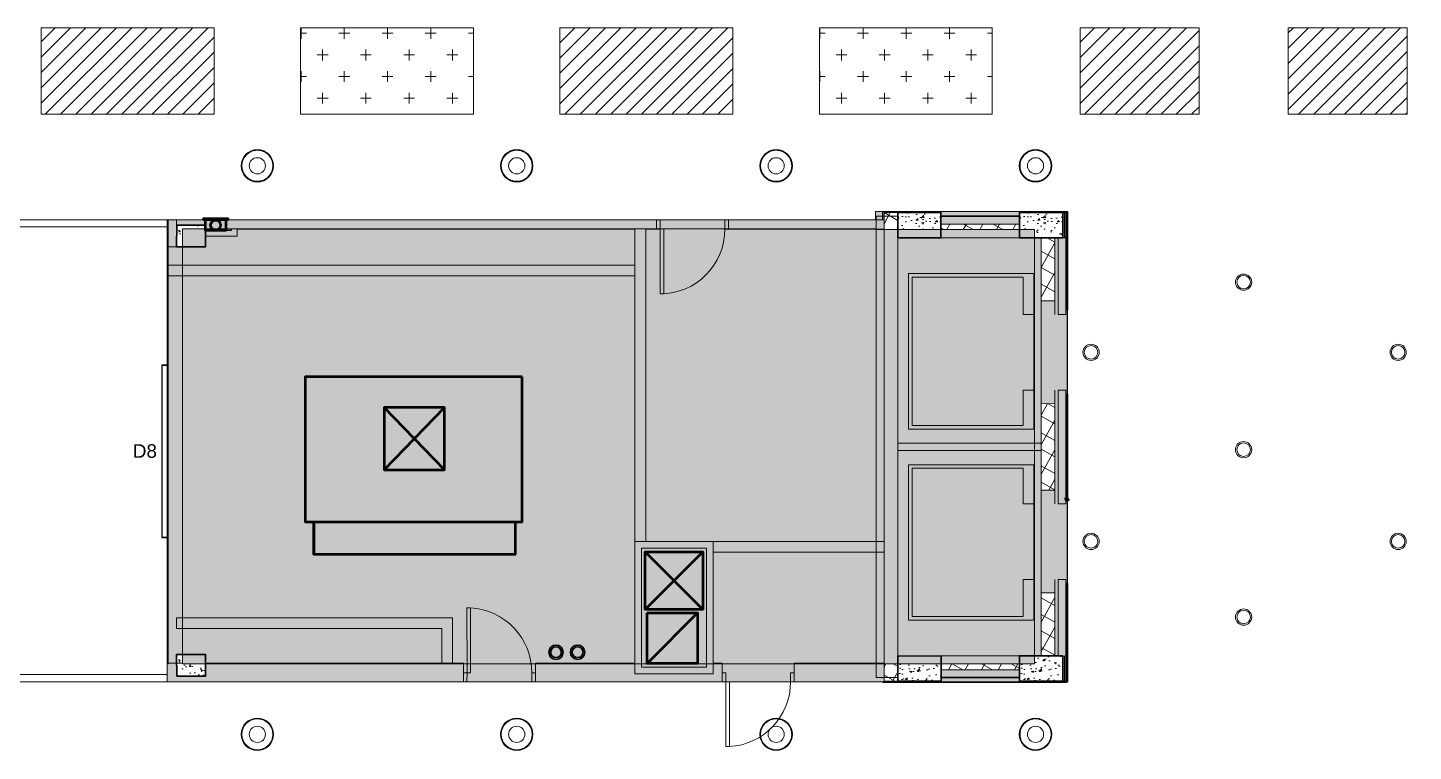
# Model space of a CAD drawing. Header units: inches. Extents: x 1135 to 11974, y 1600 to 2477.
# Drawn here: x 4482 to 5251, y 1870 to 2271 of the extents above; entities that cross this region are included whole.
import ezdxf

# ---------------------------------------------------------------- set-up
doc = ezdxf.new("R2010")
doc.units = ezdxf.units.IN
doc.header["$MEASUREMENT"] = 0
doc.linetypes.add('IMPORT-DASHED2 _3_', pattern=[0])
doc.linetypes.add('IMPORT-HIDDEN2 _3_', pattern=[0])
for name, color, linetype, lineweight in [('4th Floor-no mezz_dwg', 8, 'Continuous', 9), ('A-0005', 8, 'Continuous', 50), ('A-CLNG', 214, 'Continuous', 9), ('A-DETL-GENF', 247, 'Continuous', 9), ('A-DETL-MEDM', 8, 'Continuous', 20), ('A-DOOR', 8, 'Continuous', 9), ('A-Flor-Lvl', 8, 'Continuous', 13), ('A-Pen a-Fine', 8, 'Continuous', 9), ('A-WALL', 47, 'Continuous', 13), ('A-WALL-PATT', 8, 'Continuous', 13), ('E-LITE-EQPM', 4, 'Continuous', 9), ('E-LITE-EQPM-IDEN', 8, 'Continuous', 9), ('M-DUCT-OA', 8, 'Continuous', 50), ('M-DUCT-RLF', 8, 'Continuous', 50), ('M-EQ', 8, 'Continuous', 50), ('M-Piping', 8, 'Continuous', 30), ('S-Beam', 8, 'IMPORT-HIDDEN2 _3_', 30), ('S-Cols', 8, 'Continuous', 30), ('S-Cols-Patt', 8, 'Continuous', 13), ('S-Slab-Opng-Dashed', 8, 'IMPORT-DASHED2 _3_', 20)]:
    doc.layers.add(name, color=color, linetype=linetype, lineweight=lineweight)
doc.styles.add('Arial_2', font='arial.ttf', dxfattribs={"height": 7.5})
pattern_1 = [(45, (0, 0), (-5.656854, 5.656854), []), (135, (0, 0), (-5.656854, -5.656854), [])]
pattern_2 = [(124.208, (4429.472, -1583.652), (3.833666, 10.097051), [1.125, -12.375]), (69.208, (4429.472, -1583.652), (-11.423948, 1.06777), [0.9, -9.9]), (174.66, (4429.792, -1582.81), (-7.58988, 11.164813), [0.956, -10.517]), (120.393, (4426.585, -1582.835), (6.74529, 14.72872), [1.687, -18.562]), (170.844, (4427.147, -1581.608), (-10.245167, 17.46679), [1.434, -15.776]), (65.392, (4426.585, -1582.835), (-10.24487, 17.467474), [1.35, -14.85]), (95.208, (4427.715, -1581.596), (8.248147, 6.972482), [1.125, -12.375]), (40.208, (4427.715, -1581.596), (-9.473945, 6.472333), [0.9, -9.9]), (145.66, (4428.403, -1581.015), (-1.22545, 13.444612), [0.956, -10.517]), (111.708, (4429.472, -1583.652), (-4.7546483, 1.5341692), [0, -9.78, 0, -10.05, -9.937]), (111.708, (4429.472, -1583.652), (-4.7546483, 1.5341692), [-19.83, 0, -9.937]), (81.708, (4429.472, -1583.652), (-4.618409, 5.407589), [0, -5.73, 0, -9.555, -3.788]), (81.708, (4429.472, -1583.652), (-4.618409, 5.407589), [-15.285, 0, -3.788]), (41.708, (4428.562, -1586.871), (2.5046425, 7.612968), [0, -3.75, 0, -11.7, -15.525]), (41.708, (4428.562, -1586.871), (2.5046425, 7.612968), [-15.45, 0, -15.525]), (31.708, (4428.154, -1588.314), (0.935691, 8.826211), [0, -4.875, 0, -7.77, -11.025]), (31.708, (4428.154, -1588.314), (0.935691, 8.826211), [-12.645, 0, -11.025])]
pattern_3 = [(124.208, (4411.07, -1648.718), (3.833666, 10.097051), [1.125, -12.375]), (69.208, (4411.07, -1648.718), (-11.423948, 1.06777), [0.9, -9.9]), (174.66, (4411.39, -1647.877), (-7.58988, 11.164813), [0.956, -10.517]), (120.393, (4408.184, -1647.902), (6.74529, 14.72872), [1.687, -18.562]), (170.844, (4408.746, -1646.674), (-10.245167, 17.46679), [1.434, -15.776]), (65.392, (4408.184, -1647.902), (-10.24487, 17.467474), [1.35, -14.85]), (95.208, (4409.314, -1646.662), (8.248147, 6.972482), [1.125, -12.375]), (40.208, (4409.314, -1646.662), (-9.473945, 6.472333), [0.9, -9.9]), (145.66, (4410.001, -1646.081), (-1.22545, 13.444612), [0.956, -10.517]), (111.708, (4411.07, -1648.718), (-4.7546483, 1.5341692), [0, -9.78, 0, -10.05, -9.937]), (111.708, (4411.07, -1648.718), (-4.7546483, 1.5341692), [-19.83, 0, -9.937]), (81.708, (4411.07, -1648.718), (-4.618409, 5.407589), [0, -5.73, 0, -9.555, -3.788]), (81.708, (4411.07, -1648.718), (-4.618409, 5.407589), [-15.285, 0, -3.788]), (41.708, (4410.16, -1651.937), (2.5046425, 7.612968), [0, -3.75, 0, -11.7, -15.525]), (41.708, (4410.16, -1651.937), (2.5046425, 7.612968), [-15.45, 0, -15.525]), (31.708, (4409.752, -1653.38), (0.935691, 8.826211), [0, -4.875, 0, -7.77, -11.025]), (31.708, (4409.752, -1653.38), (0.935691, 8.826211), [-12.645, 0, -11.025])]
pattern_4 = [(45, (2794.901, 0), (-4.242641, 4.242641), [])]
pattern_5 = [(0, (2794.901, 0), (12, 12), [6, -18]), (90, (2797.901, -3), (-12, 12), [6, -18])]

# ---------------------------------------------------------------- blocks, each defined once
blk = doc.blocks.new('4th Floor-no mezz_dwg-3377830-REFLECTED CEILING PLAN - MEZZANINE')
at = {"layer": 'A-WALL'}
h = blk.add_hatch(dxfattribs=at)
h.set_pattern_fill('FP_1', color=256, style=0, pattern_type=2)
h.set_pattern_definition(pattern_1)
h.paths.add_polyline_path([(2645.78, 3245.44), (2612.11, 3254.96), (2610.04, 3247.62), (2643.7, 3238.1)], flags=0)
h = blk.add_hatch(dxfattribs=at)
h.set_pattern_fill('FP_1', color=256, style=0, pattern_type=2)
h.set_pattern_definition(pattern_1)
h.paths.add_polyline_path([(2602.33, 3237.33), (2599.44, 3238.15), (2587.57, 3196.18), (2590.46, 3195.36), (2594.38, 3209.21)], flags=0)
h = blk.add_hatch(dxfattribs=at)
h.set_pattern_fill('FP_1', color=256, style=0, pattern_type=2)
h.set_pattern_definition(pattern_1)
h.paths.add_polyline_path([(2746.82, 3216.86), (2700.65, 3229.92), (2698.57, 3222.58), (2744.75, 3209.52)], flags=0)
h = blk.add_hatch(dxfattribs=at)
h.set_pattern_fill('FP_1', color=256, style=0, pattern_type=2)
h.set_pattern_definition(pattern_1)
h.paths.add_polyline_path([(2835.36, 3191.82), (2801.7, 3201.34), (2799.62, 3194), (2833.28, 3184.48)], flags=0)
h = blk.add_hatch(dxfattribs=at)
h.set_pattern_fill('FP_1', color=256, style=0, pattern_type=2)
h.set_pattern_definition(pattern_1)
h.paths.add_polyline_path([(2825.09, 3104.06), (2815.74, 3106.7), (2813.67, 3099.36), (2823.01, 3096.72)], flags=0)
h.paths.add_polyline_path([(2583.93, 3172.26), (2574.9, 3174.81), (2572.82, 3167.48), (2581.85, 3164.92)], flags=0)
h = blk.add_hatch(dxfattribs=at)
h.set_pattern_fill('FP_1', color=256, style=0, pattern_type=2)
h.set_pattern_definition(pattern_1)
h.paths.add_polyline_path([(2825.48, 3128.89), (2837.35, 3170.86), (2834.15, 3171.77), (2822.28, 3129.8), (2823.32, 3129.5)], flags=0)
at = {"layer": 'S-Cols-Patt'}
h = blk.add_hatch(dxfattribs=at)
h.set_pattern_fill('FP_2', color=256, style=0, pattern_type=2)
h.set_pattern_definition(pattern_2)
h.paths.add_polyline_path([(2613.31, 3259.17), (2599.83, 3262.98), (2593.3, 3239.88), (2602.33, 3237.33), (2604.61, 3245.39), (2609.05, 3244.13), (2612.11, 3254.96)], flags=0)
h = blk.add_hatch(dxfattribs=at)
h.set_pattern_fill('FP_3', color=256, style=0, pattern_type=2)
h.set_pattern_definition(pattern_3)
h.paths.add_polyline_path([(2590.46, 3195.36), (2581.43, 3197.91), (2574.9, 3174.82), (2583.93, 3172.26)], flags=0)
h = blk.add_hatch(dxfattribs=at)
h.set_pattern_fill('FP_2', color=256, style=0, pattern_type=2)
h.set_pattern_definition(pattern_2)
h.paths.add_polyline_path([(2850.02, 3192.22), (2836.55, 3196.03), (2832.3, 3181), (2836.43, 3179.83), (2834.15, 3171.77), (2843.49, 3169.13), (2846.34, 3179.21)], flags=0)
h = blk.add_hatch(dxfattribs=at)
h.set_pattern_fill('FP_3', color=256, style=0, pattern_type=2)
h.set_pattern_definition(pattern_3)
h.paths.add_polyline_path([(2831.62, 3127.16), (2822.28, 3129.8), (2815.75, 3106.7), (2825.09, 3104.06)], flags=0)
h = blk.add_hatch(dxfattribs=at)
h.set_pattern_fill('FP_7', color=256, style=0, pattern_type=2)
h.set_pattern_definition([(50, (-159.334, 115.366), (10.759264, -0.941097), [1.125, -12.375]), (355, (-159.334, 115.366), (-2.081512, 11.283352), [0.9, -9.9]), (100.451, (-158.437, 115.288), (8.678035, 10.341713), [0.956, -10.517]), (46.184, (-159.334, 118.366), (16.00846, -2.482614), [1.687, -18.562]), (96.636, (-158, 118.16), (14.019345, 14.61199), [1.434, -15.776]), (351.184, (-159.334, 118.366), (14.02008, 14.61189), [1.35, -14.85]), (21, (-157.834, 117.616), (8.954012, -6.039297), [1.125, -12.375]), (326, (-157.834, 117.616), (3.649746, 10.87778), [0.9, -9.9]), (71.451, (-157.088, 117.113), (12.603742, 4.837872), [0.956, -10.517]), (37.5, (-159.334, 115.366), (0.18249, 4.994109), [0, -9.78, 0, -10.05, -9.937]), (37.5, (-159.334, 115.366), (0.18249, 4.994109), [-19.83, 0, -9.937]), (7.5, (-159.334, 115.366), (3.9464735, 5.916737), [0, -5.73, 0, -9.555, -3.787]), (7.5, (-159.334, 115.366), (3.9464735, 5.916737), [-15.285, 0, -3.787]), (327.5, (-162.679, 115.366), (8.007252, -0.3382693), [0, -3.75, 0, -11.7, -15.525]), (327.5, (-162.679, 115.366), (8.007252, -0.3382693), [-15.45, 0, -15.525]), (317.5, (-164.179, 115.366), (8.747719, 1.501642), [0, -4.875, 0, -7.77, -11.025]), (317.5, (-164.179, 115.366), (8.747719, 1.501642), [-12.645, 0, -11.025])])
h.paths.add_polyline_path([(2485.16, 2787.55), (2475.48, 2790.29), (2478.95, 2802.56), (2477.09, 2803.08), (2472.73, 2787.69), (2484.28, 2784.42)], flags=0)
h = blk.add_hatch(dxfattribs=at)
h.set_pattern_fill('FP_6', color=256, style=0, pattern_type=2)
h.set_pattern_definition([(50, (69.802, 50.56), (10.759264, -0.941097), [1.125, -12.375]), (355, (69.802, 50.56), (-2.081512, 11.283352), [0.9, -9.9]), (100.451, (70.698, 50.482), (8.678035, 10.341713), [0.956, -10.517]), (46.184, (69.802, 53.56), (16.00846, -2.482614), [1.687, -18.562]), (96.636, (71.136, 53.353), (14.019345, 14.61199), [1.434, -15.776]), (351.184, (69.802, 53.56), (14.02008, 14.61189), [1.35, -14.85]), (21, (71.302, 52.81), (8.954012, -6.039297), [1.125, -12.375]), (326, (71.302, 52.81), (3.649746, 10.87778), [0.9, -9.9]), (71.451, (72.048, 52.307), (12.603742, 4.837872), [0.956, -10.517]), (37.5, (69.802, 50.56), (0.18249, 4.994109), [0, -9.78, 0, -10.05, -9.937]), (37.5, (69.802, 50.56), (0.18249, 4.994109), [-19.83, 0, -9.937]), (7.5, (69.802, 50.56), (3.9464735, 5.916737), [0, -5.73, 0, -9.555, -3.788]), (7.5, (69.802, 50.56), (3.9464735, 5.916737), [-15.285, 0, -3.788]), (327.5, (66.457, 50.56), (8.007252, -0.3382693), [0, -3.75, 0, -11.7, -15.525]), (327.5, (66.457, 50.56), (8.007252, -0.3382693), [-15.45, 0, -15.525]), (317.5, (64.957, 50.56), (8.747719, 1.501642), [0, -4.875, 0, -7.77, -11.025]), (317.5, (64.957, 50.56), (8.747719, 1.501642), [-12.645, 0, -11.025])])
h.paths.add_polyline_path([(2713.96, 2721.54), (2717.77, 2735.01), (2711.16, 2736.88), (2707.69, 2724.61), (2702.75, 2726.01), (2701.87, 2722.88), (2713.42, 2719.62)], flags=0)
at = {"layer": 'A-0005', "flags": 128}
blk.add_lwpolyline([(2752.64, 3221.45), (2753.61, 3221.18), (2754.05, 3222.74), (2753.93, 3222.77), (2753.52, 3221.33), (2752.68, 3221.57)], close=True, dxfattribs=at)
at = {"layer": 'A-DOOR', "flags": 128}
for points in [[(2552.74, 3081.38), (2553.28, 3083.3), (2558.09, 3081.94), (2557.55, 3080.02)], [(2542.94, 3046.74), (2542.39, 3044.81), (2547.21, 3043.45), (2547.75, 3045.38)], [(2547.75, 3045.38), (2548.29, 3047.3), (2582.94, 3037.5), (2582.39, 3035.58)], [(2804.37, 3048.12), (2809.19, 3046.76), (2809.73, 3048.68), (2804.92, 3050.04)], [(2794.03, 3011.55), (2798.84, 3010.19), (2799.39, 3012.11), (2794.58, 3013.47)], [(2799.39, 3012.11), (2799.93, 3014.04), (2834.57, 3004.24), (2834.03, 3002.32)], [(2765.27, 2909.87), (2770.09, 2908.51), (2770.63, 2910.43), (2765.82, 2911.79)], [(2755.48, 2875.23), (2756.02, 2877.15), (2721.38, 2886.95), (2720.84, 2885.02)], [(2754.93, 2873.3), (2759.74, 2871.94), (2760.29, 2873.86), (2755.48, 2875.23)]]:
    blk.add_lwpolyline(points, close=True, dxfattribs=at)
at = {"layer": 'A-DOOR'}
for centre, start, end in [((2547.75, 3045.38), 344.20732, 74.20732), ((2799.39, 3012.11), 347.22529, 74.20833), ((2755.48, 2875.23), 74.20833, 161.19137)]:
    blk.add_arc(centre, 36, start, end, dxfattribs=at)
at = {"layer": 'A-Flor-Lvl'}
for p, q in [((2719.74, 3216.6), (2698.07, 3139.98)), ((2723.59, 3215.51), (2701.92, 3138.89))]:
    blk.add_line(p, q, dxfattribs=at)
at = {"layer": 'A-Pen a-Fine'}
for p, q in [((2599.83, 3262.98), (2600.28, 3264.54)), ((2600.07, 3263.82), (2613.54, 3260.01)), ((2652.62, 3250.65), (2600.09, 3265.5)), ((2600.13, 3265.62), (2652.66, 3250.77)), ((2697.55, 3237.94), (2753.66, 3222.07)), ((2753.7, 3222.19), (2697.59, 3238.06)), ((2798.6, 3209.36), (2851.12, 3194.51)), ((2851.16, 3194.63), (2798.63, 3209.48)), ((2798.67, 3209.6), (2851.19, 3194.75)), ((2850.26, 3193.06), (2836.79, 3196.87)), ((2850.02, 3192.22), (2850.47, 3193.78))]:
    blk.add_line(p, q, dxfattribs=at)
at = {"layer": 'A-Pen a-Fine', "flags": 128}
for points in [[(2652.49, 3250.16), (2652.69, 3250.89), (2652.49, 3250.16), (2599.96, 3265.02), (2600.16, 3265.74), (2599.96, 3265.02)], [(2649.85, 3232.21), (2648.21, 3226.43), (2628.33, 3232.05), (2611.56, 3172.73), (2690.75, 3150.33), (2707.53, 3209.66), (2688.62, 3215), (2690.25, 3220.78)], [(2697.42, 3237.46), (2697.62, 3238.18), (2697.42, 3237.46), (2753.53, 3221.59), (2753.73, 3222.31), (2753.53, 3221.59)], [(2798.46, 3208.88), (2798.67, 3209.6), (2798.46, 3208.88), (2850.99, 3194.03), (2851.19, 3194.75), (2850.99, 3194.03)], [(2791.3, 3192.2), (2789.67, 3186.43), (2809.55, 3180.81), (2792.77, 3121.48), (2713.58, 3143.88), (2730.35, 3203.2), (2749.26, 3197.86), (2750.89, 3203.63)]]:
    blk.add_lwpolyline(points, dxfattribs=at)
for points in [[(2600.16, 3265.74), (2652.69, 3250.89)], [(2711.09, 3214.89), (2628.04, 3238.37), (2609.09, 3171.35), (2692.13, 3147.87)], [(2753.73, 3222.31), (2697.62, 3238.18)], [(2730.06, 3209.52), (2813.1, 3186.03), (2794.15, 3119.01), (2711.11, 3142.5)]]:
    blk.add_lwpolyline(points, close=True, dxfattribs=at)
at = {"layer": 'A-Pen a-Fine'}
for centre in [(2600.14, 3265.78), (2652.73, 3250.91), (2697.6, 3238.22), (2753.77, 3222.33), (2798.64, 3209.65), (2851.23, 3194.77)]:
    blk.add_arc(centre, 0.0469, 212.39802, 296.01865, dxfattribs=at)
at = {"layer": 'A-WALL'}
for p, q in [((2599.67, 3264.71), (2613.75, 3260.73)), ((2650.94, 3236.06), (2610.04, 3247.62)), ((2700.65, 3229.92), (2693.42, 3231.96)), ((2691.35, 3224.63), (2751.98, 3207.48)), ((2753.61, 3221.17), (2735.95, 3226.17)), ((2735.12, 3212.24), (2698.07, 3222.72)), ((2746.83, 3216.86), (2754.06, 3214.81)), ((2801.7, 3201.34), (2794.47, 3203.39)), ((2801.71, 3201.34), (2794.48, 3203.39)), ((2792.39, 3196.05), (2833.28, 3184.48)), ((2851.06, 3193.61), (2837, 3197.59)), ((2851.07, 3193.61), (2849.44, 3187.84)), ((2572.82, 3167.48), (2823.01, 3096.72)), ((2746.51, 2863.24), (2710.8, 2736.98)), ((2476.71, 2786.39), (2469.73, 2788.37)), ((2589.59, 2749.18), (2584.9, 2750.5))]:
    blk.add_line(p, q, dxfattribs=at)
at = {"layer": 'A-WALL', "flags": 128}
for points in [[(2599.23, 3263.15), (2572.05, 3167.04), (2576.48, 3165.79)], [(2643.7, 3238.1), (2645.78, 3245.44), (2653.01, 3243.39), (2645.78, 3245.44)], [(2813.32, 3099.46), (2799.75, 3051.5), (2809.72, 3048.68), (2823.12, 3096.04), (2823.44, 3095.94), (2850.62, 3192.05)], [(2775.67, 2966.37), (2760.65, 2913.25), (2770.62, 2910.43), (2798.84, 3010.19), (2788.87, 3013.01), (2787.51, 3008.22)], [(2714.99, 2713.71), (2759.74, 2871.94), (2749.77, 2874.76), (2748.14, 2869.01)], [(2482.85, 2779.37), (2468.35, 2783.47), (2474.13, 2803.92)], [(2705.07, 2716.52), (2707.38, 2724.7), (2485.16, 2787.55), (2482.85, 2779.37), (2714.99, 2713.71)]]:
    blk.add_lwpolyline(points, dxfattribs=at)
for points in [[(2643.7, 3238.1), (2645.78, 3245.44), (2612.11, 3254.96), (2610.04, 3247.62)], [(2613.75, 3260.73), (2612.59, 3256.64), (2653.49, 3245.08), (2654.64, 3249.16)], [(2606.77, 3236.07), (2599.44, 3238.15), (2587.57, 3196.18), (2594.9, 3194.1)], [(2695.06, 3237.73), (2693.9, 3233.65), (2754.53, 3216.5), (2755.69, 3220.59)], [(2744.75, 3209.52), (2746.82, 3216.86), (2700.65, 3229.92), (2698.57, 3222.58)], [(2796.1, 3209.16), (2794.94, 3205.07), (2835.84, 3193.5), (2837, 3197.59)], [(2833.28, 3184.48), (2835.36, 3191.82), (2801.7, 3201.34), (2799.62, 3194)], [(2823.01, 3096.72), (2825.09, 3104.06), (2574.9, 3174.81), (2572.82, 3167.48)], [(2837.36, 3170.86), (2830.02, 3172.94), (2818.15, 3130.97), (2825.48, 3128.89)], [(2553.16, 3083.34), (2558.21, 3081.91), (2581.7, 3164.96), (2576.65, 3166.39)], [(2722.53, 3026.6), (2728.3, 3024.97), (2754.1, 3116.21), (2748.33, 3117.84)], [(2483.73, 2816.15), (2479.81, 2802.31), (2482.82, 2801.46), (2487.58, 2818.3), (2483.95, 2819.33), (2544.06, 3031.87), (2710.72, 2984.74), (2712.36, 2990.51), (2545.69, 3037.64), (2547.33, 3043.42), (2542.27, 3044.85), (2540.64, 3039.07), (2540.63, 3039.07), (2539, 3033.3), (2539.01, 3033.3), (2474.13, 2803.92), (2479.18, 2802.49), (2483.1, 2816.32)], [(2492.52, 2776.63), (2498.3, 2775), (2568.95, 3024.82), (2563.18, 3026.46)], [(2710.69, 2984.75), (2722.53, 3026.6), (2793.29, 3006.59), (2781.45, 2964.73)], [(2715.32, 2987.33), (2725.12, 3021.97), (2788.66, 3004), (2778.86, 2969.36)], [(2723.97, 2875.85), (2682.25, 2728.36), (2688.03, 2726.73), (2728.11, 2868.44), (2746.51, 2863.24), (2748.14, 2869.01)]]:
    blk.add_lwpolyline(points, close=True, dxfattribs=at)
at = {"layer": 'M-DUCT-OA'}
blk.add_line((2726.48, 3019.49), (2748.57, 2979.99), dxfattribs=at)
at = {"layer": 'M-DUCT-OA', "flags": 128}
blk.add_lwpolyline([(2757.27, 3010.78), (2717.77, 2988.7), (2726.48, 3019.49), (2757.27, 3010.78), (2748.57, 2979.99), (2717.77, 2988.7)], dxfattribs=at)
at = {"layer": 'M-DUCT-RLF'}
blk.add_line((2777.74, 2972.91), (2758.42, 3007.47), dxfattribs=at)
at = {"layer": 'M-DUCT-RLF', "flags": 128}
blk.add_lwpolyline([(2750.8, 2980.53), (2758.42, 3007.47), (2785.36, 2999.85), (2777.74, 2972.91)], close=True, dxfattribs=at)
at = {"layer": 'M-EQ'}
for p, q in [((2643.71, 2893.93), (2601.4, 2871.08)), ((2651.75, 2816.25), (2669.07, 2811.35))]:
    blk.add_line(p, q, dxfattribs=at)
at = {"layer": 'M-EQ', "flags": 128}
blk.add_lwpolyline([(2605.89, 2949.44), (2573.1, 2833.49), (2650.44, 2811.61), (2683.23, 2927.57)], close=True, dxfattribs=at)
for points in [[(2651.68, 2816.02), (2669.01, 2811.12), (2699.51, 2918.98), (2682.19, 2923.88)], [(2610.51, 2903.31), (2601.4, 2871.08), (2634.59, 2861.69), (2643.71, 2893.93), (2610.51, 2903.31), (2634.59, 2861.69)], [(2473.68, 2802.68), (2477.46, 2816.03), (2477.1, 2816.14), (2473.32, 2802.78), (2473.68, 2802.68)], [(2477.1, 2814.77), (2482.87, 2813.14), (2479.81, 2802.31), (2474.04, 2803.95)]]:
    blk.add_lwpolyline(points, dxfattribs=at)
at = {"layer": 'M-EQ'}
blk.add_circle((2478.53, 2808.52), 2.75, dxfattribs=at)
at = {"layer": 'M-Piping'}
for centre, radius in [((2761.23, 2937.41), 4), ((2761.23, 2937.41), 3), ((2757.98, 2925.86), 4), ((2757.98, 2925.86), 3)]:
    blk.add_circle(centre, radius, dxfattribs=at)
at = {"layer": 'S-Beam'}
for p, q in [((2601.76, 3262.43), (2601.76, 3262.43)), ((2595.23, 3239.34), (2583.36, 3197.37)), ((2829.69, 3127.7), (2841.56, 3169.67))]:
    blk.add_line(p, q, dxfattribs=at)
at = {"layer": 'S-Cols', "flags": 128}
for points in [[(2613.31, 3259.17), (2599.83, 3262.98), (2593.3, 3239.88), (2606.77, 3236.07)], [(2594.9, 3194.1), (2581.43, 3197.91), (2574.9, 3174.82), (2588.37, 3171.01)], [(2836.55, 3196.03), (2850.02, 3192.22), (2843.49, 3169.13), (2830.02, 3172.94)], [(2818.15, 3130.97), (2831.62, 3127.16), (2825.09, 3104.06), (2811.62, 3107.87)], [(2484.28, 2784.42), (2472.73, 2787.69), (2477.09, 2803.08), (2488.63, 2799.82)], [(2713.42, 2719.62), (2701.87, 2722.88), (2706.22, 2738.28), (2717.77, 2735.01)]]:
    blk.add_lwpolyline(points, close=True, dxfattribs=at)
at = {"layer": 'S-Slab-Opng-Dashed'}
for p, q in [((2719.74, 3216.6), (2698.07, 3139.98)), ((2723.59, 3215.51), (2701.92, 3138.89))]:
    blk.add_line(p, q, dxfattribs=at)
at = {"layer": 'S-Slab-Opng-Dashed', "flags": 128}
for points in [[(2610.04, 3247.62), (2588.37, 3171), (2811.61, 3107.86), (2833.28, 3184.48)], [(2778.86, 2969.36), (2715.32, 2987.33), (2725.12, 3021.97), (2788.66, 3004)]]:
    blk.add_lwpolyline(points, close=True, dxfattribs=at)
blk.add_lwpolyline([(2576.83, 3174.27), (2573.56, 3162.72), (2819.9, 3093.05), (2823.16, 3104.61)], dxfattribs=at)
blk = doc.blocks.new('FIXTURE TYPE B- VAULT PENDANT - FIXTURE TYPE A_PENDANT DOWNLIGHT-3827543-REFLECTED CEILING PLAN - MEZZANINE')
at = {"layer": 'E-LITE-EQPM', "flags": 128}
for points in [[(-8.62, 0), (-8.62, 0.34), (-8.6, 0.69), (-8.56, 1.03), (-8.51, 1.37), (-8.45, 1.71), (-8.38, 2.05), (-8.29, 2.38), (-8.19, 2.71), (-8.07, 3.04), (-7.94, 3.36), (-7.8, 3.67), (-7.65, 3.98), (-7.48, 4.29), (-7.31, 4.58), (-7.12, 4.87), (-6.92, 5.15), (-6.71, 5.42), (-6.48, 5.69), (-6.25, 5.94), (-6.01, 6.19), (-5.76, 6.42), (-5.5, 6.65), (-5.23, 6.86), (-4.95, 7.07), (-4.66, 7.26), (-4.37, 7.44), (-4.07, 7.61), (-3.76, 7.76), (-3.44, 7.91), (-3.13, 8.04), (-2.8, 8.16), (-2.47, 8.26), (-2.14, 8.36), (-1.8, 8.43), (-1.47, 8.5), (-1.12, 8.55), (-0.78, 8.59), (-0.44, 8.61), (-0.09, 8.62), (0.25, 8.62), (0.6, 8.6), (0.94, 8.57), (1.28, 8.53), (1.62, 8.47), (1.96, 8.4), (2.29, 8.31), (2.62, 8.22), (2.95, 8.1), (3.27, 7.98), (3.59, 7.84), (3.9, 7.69), (4.2, 7.53), (4.5, 7.36), (4.79, 7.17), (5.08, 6.97), (5.35, 6.76), (5.62, 6.55), (5.87, 6.32), (6.12, 6.08), (6.36, 5.83), (6.59, 5.57), (6.81, 5.3), (7.01, 5.02), (7.21, 4.74), (7.39, 4.45), (7.56, 4.15), (7.72, 3.84), (7.87, 3.53), (8, 3.21), (8.13, 2.89), (8.24, 2.56), (8.33, 2.23), (8.41, 1.9), (8.48, 1.56), (8.54, 1.22), (8.58, 0.87), (8.61, 0.53), (8.62, 0.19), (8.63, 0)], [(8.63, 0), (8.62, -0.34), (8.6, -0.69), (8.56, -1.03), (8.51, -1.37), (8.45, -1.71), (8.38, -2.05), (8.29, -2.38), (8.19, -2.71), (8.07, -3.04), (7.94, -3.36), (7.8, -3.67), (7.65, -3.98), (7.48, -4.29), (7.31, -4.58), (7.12, -4.87), (6.92, -5.15), (6.71, -5.42), (6.48, -5.69), (6.25, -5.94), (6.01, -6.19), (5.76, -6.42), (5.5, -6.65), (5.23, -6.86), (4.95, -7.07), (4.66, -7.26), (4.37, -7.44), (4.07, -7.61), (3.76, -7.76), (3.44, -7.91), (3.13, -8.04), (2.8, -8.16), (2.47, -8.26), (2.14, -8.36), (1.8, -8.43), (1.47, -8.5), (1.12, -8.55), (0.78, -8.59), (0.44, -8.61), (0.09, -8.62), (-0.25, -8.62), (-0.6, -8.6), (-0.94, -8.57), (-1.28, -8.53), (-1.62, -8.47), (-1.96, -8.4), (-2.29, -8.31), (-2.62, -8.22), (-2.95, -8.1), (-3.27, -7.98), (-3.59, -7.84), (-3.9, -7.69), (-4.2, -7.53), (-4.5, -7.36), (-4.79, -7.17), (-5.08, -6.97), (-5.35, -6.76), (-5.62, -6.55), (-5.87, -6.32), (-6.12, -6.08), (-6.36, -5.83), (-6.59, -5.57), (-6.81, -5.3), (-7.01, -5.02), (-7.21, -4.74), (-7.39, -4.45), (-7.56, -4.15), (-7.72, -3.84), (-7.87, -3.53), (-8, -3.21), (-8.13, -2.89), (-8.24, -2.56), (-8.33, -2.23), (-8.41, -1.9), (-8.48, -1.56), (-8.54, -1.22), (-8.58, -0.87), (-8.61, -0.53), (-8.62, -0.19), (-8.62, 0)]]:
    blk.add_lwpolyline(points, dxfattribs=at)
at = {"layer": 'E-LITE-EQPM'}
for radius, start, end in [(9, 0, 180), (8.63, 360, 180), (9, 180, 0), (8.63, 180, 360), (4.5, 360, 180), (4.5, 180, 360)]:
    blk.add_arc((0, 0), radius, start, end, dxfattribs=at)
blk = doc.blocks.new('FIXTURE TYPE A_PENDANT DOWNLIGHT - FIXTURE TYPE A_PENDANT DOWNLIGHT-4276440-REFLECTED CEILING PLAN - MEZZANINE')
at = {"layer": 'E-LITE-EQPM'}
for radius, start, end in [(4.5, 360, 180), (4.5, 0, 180), (4.5, 180, 360), (4.5, 180, 360), (3.75, 0, 180), (3.75, 180, 360)]:
    blk.add_arc((0, 0), radius, start, end, dxfattribs=at)
blk = doc.blocks.new('FIXTURE TYPE A_PENDANT DOWNLIGHT - FIXTURE TYPE A_PENDANT DOWNLIGHT-4276441-REFLECTED CEILING PLAN - MEZZANINE')
at = {"layer": 'E-LITE-EQPM'}
for radius, start, end in [(4.5, 0, 180), (4.5, 0, 180), (4.5, 180, 0), (3.75, 360, 180), (3.75, 180, 360), (4.5, 180, 0)]:
    blk.add_arc((0, 0), radius, start, end, dxfattribs=at)
blk = doc.blocks.new('a-light Accolade D3 - Wall Mount - 8_-0_-V6-REFLECTED CEILING PLAN - MEZZANINE')
at = {"layer": 'E-LITE-EQPM'}
for p, q in [((-48, 3.5), (-47.62, 3.5)), ((-48, 0), (-48, 3.5)), ((47.62, 3.5), (-47.62, 3.5)), ((-47.62, 3.38), (-47.62, 3.5)), ((-47.62, 3.5), (-47.62, 3.38)), ((-47.62, 0.15), (-47.62, 3.38)), ((-47.62, 3.38), (47.62, 3.38)), ((-47.62, 0), (-47.62, 0.15)), ((47.62, 0.15), (-47.62, 0.15)), ((-47.62, 0.15), (-47.62, 0)), ((-47.5, 0.13), (47.5, 0.13)), ((47.62, 3.5), (47.62, 3.38)), ((47.62, 3.38), (47.62, 3.5)), ((47.62, 3.5), (48, 3.5)), ((47.62, 0.15), (47.62, 0)), ((47.62, 0), (47.62, 0.15)), ((47.62, 3.38), (47.62, 0.15)), ((48, 3.5), (48, 0))]:
    blk.add_line(p, q, dxfattribs=at)
blk = doc.blocks.new('Ceilings 2 - Ceilings 1-4165966-REFLECTED CEILING PLAN - MEZZANINE')
at = {"layer": 'A-CLNG'}
for p, q in [((2337.53, 2223.11), (2337.53, 2271.11)), ((2453.03, 2223.11), (2453.03, 2271.11))]:
    blk.add_line(p, q, dxfattribs=at)

msp = doc.modelspace()

# ---------------------------------------------------------------- hatches: boundary and pattern name
at = {"layer": 'A-DETL-GENF'}
h = msp.add_hatch(dxfattribs=at)
h.set_pattern_fill('FP_10', color=256, style=0, pattern_type=2)
h.set_pattern_definition(pattern_4)
h.paths.add_polyline_path([(4566.86, 2223.11), (4585.67, 2223.11), (4585.67, 2271.11), (4489.67, 2271.11), (4489.67, 2223.11), (4527.16, 2223.11)], flags=0)
h = msp.add_hatch(dxfattribs=at)
h.set_pattern_fill('FP_11', color=256, style=0, pattern_type=2)
h.set_pattern_definition(pattern_5)
h.paths.add_polyline_path([(4725.67, 2223.11), (4729.67, 2223.11), (4729.67, 2271.11), (4633.67, 2271.11), (4633.67, 2223.11), (4685.97, 2223.11)], flags=0)
h = msp.add_hatch(dxfattribs=at)
h.set_pattern_fill('FP_10', color=256, style=0, pattern_type=2)
h.set_pattern_definition(pattern_4)
h.paths.add_polyline_path([(4844.77, 2223.11), (4873.67, 2223.11), (4873.67, 2271.11), (4777.67, 2271.11), (4777.67, 2223.11)], flags=0)
h = msp.add_hatch(dxfattribs=at)
h.set_pattern_fill('FP_11', color=256, style=0, pattern_type=2)
h.set_pattern_definition(pattern_5)
h.paths.add_polyline_path([(5003.58, 2223.11), (5017.67, 2223.11), (5017.67, 2271.11), (4921.67, 2271.11), (4921.67, 2223.11), (4924.18, 2223.11)], flags=0)
h = msp.add_hatch(dxfattribs=at)
h.set_pattern_fill('FP_10', color=256, style=0, pattern_type=2)
h.set_pattern_definition(pattern_4)
h.paths.add_polyline_path([(5132.42, 2223.11), (5132.42, 2271.11), (5066.42, 2271.11), (5066.42, 2223.11), (5082.98, 2223.11)], flags=0)
h = msp.add_hatch(dxfattribs=at)
h.set_pattern_fill('FP_10', color=256, style=0, pattern_type=2)
h.set_pattern_definition(pattern_4)
h.paths.add_polyline_path([(5241.79, 2223.11), (5247.92, 2223.11), (5247.92, 2271.11), (5181.92, 2271.11), (5181.92, 2223.11)], flags=0)
h = msp.add_hatch(color=256, dxfattribs=at)
h.paths.add_polyline_path([(5059.41, 1908.25), (5059.41, 2164.5), (5059.18, 2164.5), (5059.18, 1908.25)], flags=0)
h.paths.add_polyline_path([(5752.69, 1912.55), (5752.69, 1916.55), (5752.57, 1916.55), (5752.57, 1912.62)], flags=0)
h.paths.add_polyline_path([(5744.57, 1917.55), (5744.57, 2158.92), (5489.56, 2158.92), (5489.56, 2164.92), (5446.06, 2164.92), (5446.06, 2158.92), (5273.2, 2158.92), (5273.2, 1917.92), (5363.19, 1917.92), (5363.19, 1917.55), (5731.44, 1917.55)], flags=0)
h.paths.add_polyline_path([(4965.18, 1918.25), (5041.18, 1918.25), (5041.18, 2159.16), (4952.86, 2159.16), (4952.86, 2159.56), (4568.11, 2159.56), (4568.11, 1918.25), (4965.18, 1918.25)], flags=0)
h.paths.add_polyline_path([(4559.61, 1918.25), (4560.11, 1918.25), (4560.11, 2164.5), (4559.61, 2164.5), (4559.61, 1931.48)], flags=0)
h.paths.add_polyline_path([(5752.69, 1992.74), (5752.69, 2088.74), (5752.57, 2088.74), (5752.57, 1992.74)], flags=0)
at = {"layer": 'A-WALL-PATT'}
for points in [[(4560.11, 2159.56), (4564.86, 2159.56), (4564.86, 2161.5), (4580.86, 2161.5), (4580.86, 2159.56), (4952.86, 2159.56), (4952.86, 2164.56), (4560.11, 2164.56), (4560.11, 2164.5)], [(4952.86, 2159.16), (4957.56, 2159.16), (4957.56, 2168.54), (4965.18, 2168.54), (4965.18, 2168.54), (4989.18, 2168.54), (4989.18, 2162.17), (5032.8, 2162.17), (5032.8, 2168.54), (5056.8, 2168.54), (5056.8, 2159.16), (5059.18, 2159.16), (5059.18, 2169.16), (4952.86, 2169.16), (4952.86, 2159.56)], [(4560.11, 1918.25), (4564.86, 1918.25), (4564.86, 1923.37), (4568.11, 1923.37), (4568.11, 2149.5), (4564.86, 2149.5), (4564.86, 2159.56), (4560.11, 2159.56), (4560.11, 1931.48)], [(4566.86, 1908.25), (5059.18, 1908.25), (5059.18, 1918.25), (5056.8, 1918.25), (5056.8, 1908.54), (5032.8, 1908.54), (5032.8, 1914.92), (4989.18, 1914.92), (4989.18, 1908.54), (4965.18, 1908.54), (4965.18, 1908.54), (4957.56, 1908.54), (4957.56, 1918.25), (4580.86, 1918.25), (4580.86, 1911.37), (4564.86, 1911.37), (4564.86, 1918.25), (4559.61, 1918.25), (4559.61, 1908.25)]]:
    msp.add_hatch(color=256, dxfattribs=at).paths.add_polyline_path(points, flags=0)
h = msp.add_hatch(color=256, dxfattribs=at)
h.paths.add_polyline_path([(5059.18, 1918.25), (5059.18, 2159.16), (5056.8, 2159.16), (5056.8, 2154.54), (5052.43, 2154.54), (5052.43, 2119.56), (5044.8, 2119.56), (5044.8, 2154.54), (5041.18, 2154.54), (5041.18, 1922.54), (5044.8, 1922.54), (5044.8, 1957.52), (5052.43, 1957.52), (5052.43, 1922.54), (5056.8, 1922.54), (5056.8, 1918.25)], flags=0)
h.paths.add_polyline_path([(5044.8, 2014.55), (5044.8, 2062.53), (5052.43, 2062.53), (5052.43, 2014.55)], flags=0)

# ---------------------------------------------------------------- linework, layer by layer
at = {"layer": 'A-CLNG'}
for p, q in [((4559.61, 2164.5), (4560.11, 2164.5)), ((5059.18, 2164.5), (5059.41, 2164.5)), ((5059.41, 2164.5), (5059.41, 1908.25)), ((4559.61, 2084.06), (4559.61, 2160.57)), ((4559.61, 1918.24), (4559.61, 1988.06)), ((5059.41, 1908.25), (5059.18, 1908.25))]:
    msp.add_line(p, q, dxfattribs=at)
at = {"layer": 'A-DETL-MEDM'}
for p, q in [((4585.67, 2271.11), (4489.67, 2271.11)), ((4489.67, 2271.11), (4489.67, 2223.11)), ((4585.67, 2223.11), (4585.67, 2271.11)), ((4729.67, 2271.11), (4633.67, 2271.11)), ((4633.67, 2271.11), (4633.67, 2223.11)), ((4729.67, 2223.11), (4729.67, 2271.11)), ((4873.67, 2271.11), (4777.67, 2271.11)), ((4777.67, 2271.11), (4777.67, 2223.11)), ((4873.67, 2223.11), (4873.67, 2271.11)), ((5017.67, 2271.11), (4921.67, 2271.11)), ((4921.67, 2271.11), (4921.67, 2223.11)), ((5017.67, 2223.11), (5017.67, 2271.11)), ((5066.42, 2271.11), (5066.42, 2223.11)), ((5132.42, 2271.11), (5066.42, 2271.11)), ((5132.42, 2223.11), (5132.42, 2271.11)), ((5181.92, 2271.11), (5181.92, 2223.11)), ((5247.92, 2271.11), (5181.92, 2271.11)), ((5247.92, 2223.11), (5247.92, 2271.11)), ((4489.67, 2223.11), (4585.67, 2223.11)), ((4633.67, 2223.11), (4729.67, 2223.11)), ((4777.67, 2223.11), (4873.67, 2223.11)), ((4921.67, 2223.11), (5017.67, 2223.11)), ((5066.42, 2223.11), (5132.42, 2223.11)), ((5181.92, 2223.11), (5247.92, 2223.11)), ((4956.73, 2164.5), (4559.61, 2164.5)), ((4559.61, 2164.5), (4559.61, 1908.25)), ((5059.41, 2169.17), (4956.73, 2169.17)), ((4956.73, 2169.17), (4956.73, 2164.5)), ((5059.41, 1908.25), (5059.41, 2169.17)), ((4559.61, 1908.25), (5059.41, 1908.25))]:
    msp.add_line(p, q, dxfattribs=at)
at = {"layer": 'A-WALL'}
for p, q in [((4248.08, 2164.57), (4559.61, 2164.57)), ((4559.61, 2164.57), (4559.61, 2160.57)), ((4560.11, 2164.56), (4952.86, 2164.56)), ((4560.11, 1918.25), (4560.11, 2164.56)), ((4952.86, 2169.16), (5059.18, 2169.16)), ((4952.86, 2164.56), (4952.86, 2169.16)), ((5059.18, 2169.16), (5059.18, 1908.25)), ((4559.61, 2160.57), (4248.08, 2160.57)), ((4952.86, 2159.56), (4568.11, 2159.56)), ((4568.11, 2159.56), (4568.11, 1918.25)), ((4952.86, 2159.16), (4952.86, 2159.56)), ((4965.18, 2159.16), (4952.86, 2159.16)), ((5041.18, 2159.16), (4965.18, 2159.16)), ((5041.18, 1918.25), (5041.18, 2159.16)), ((4559.61, 1918.25), (4560.11, 1918.25)), ((4559.61, 1912.25), (4559.61, 1918.25)), ((4568.11, 1918.25), (4965.18, 1918.25)), ((4965.18, 1918.25), (5041.18, 1918.25)), ((4559.61, 1908.25), (4244.08, 1908.25)), ((4248.08, 1912.25), (4559.61, 1912.25)), ((5059.18, 1908.25), (4559.61, 1908.25))]:
    msp.add_line(p, q, dxfattribs=at)

# ---------------------------------------------------------------- block references
at = {"layer": '4th Floor-no mezz_dwg', "rotation": 285.7916661181736}
msp.add_blockref('4th Floor-no mezz_dwg-3377830-REFLECTED CEILING PLAN - MEZZANINE', (1209.46, 3782.26), dxfattribs=at)
at = {"layer": 'A-CLNG'}
msp.add_blockref('Ceilings 2 - Ceilings 1-4165966-REFLECTED CEILING PLAN - MEZZANINE', (2794.9, 0), dxfattribs=at)
at = {"layer": 'E-LITE-EQPM'}
for name, p in [('FIXTURE TYPE B- VAULT PENDANT - FIXTURE TYPE A_PENDANT DOWNLIGHT-3827543-REFLECTED CEILING PLAN - MEZZANINE', (4609.67, 2194.51)), ('FIXTURE TYPE B- VAULT PENDANT - FIXTURE TYPE A_PENDANT DOWNLIGHT-3827543-REFLECTED CEILING PLAN - MEZZANINE', (4753.67, 2194.51)), ('FIXTURE TYPE B- VAULT PENDANT - FIXTURE TYPE A_PENDANT DOWNLIGHT-3827543-REFLECTED CEILING PLAN - MEZZANINE', (4897.67, 2194.51)), ('FIXTURE TYPE B- VAULT PENDANT - FIXTURE TYPE A_PENDANT DOWNLIGHT-3827543-REFLECTED CEILING PLAN - MEZZANINE', (5041.67, 2194.51)), ('FIXTURE TYPE A_PENDANT DOWNLIGHT - FIXTURE TYPE A_PENDANT DOWNLIGHT-4276441-REFLECTED CEILING PLAN - MEZZANINE', (5157.17, 2129.95)), ('FIXTURE TYPE A_PENDANT DOWNLIGHT - FIXTURE TYPE A_PENDANT DOWNLIGHT-4276440-REFLECTED CEILING PLAN - MEZZANINE', (5072.51, 2091.03)), ('FIXTURE TYPE A_PENDANT DOWNLIGHT - FIXTURE TYPE A_PENDANT DOWNLIGHT-4276440-REFLECTED CEILING PLAN - MEZZANINE', (5242.99, 2091.03)), ('FIXTURE TYPE A_PENDANT DOWNLIGHT - FIXTURE TYPE A_PENDANT DOWNLIGHT-4276440-REFLECTED CEILING PLAN - MEZZANINE', (5157.17, 2037.03)), ('FIXTURE TYPE A_PENDANT DOWNLIGHT - FIXTURE TYPE A_PENDANT DOWNLIGHT-4276440-REFLECTED CEILING PLAN - MEZZANINE', (5072.51, 1986.12)), ('FIXTURE TYPE A_PENDANT DOWNLIGHT - FIXTURE TYPE A_PENDANT DOWNLIGHT-4276440-REFLECTED CEILING PLAN - MEZZANINE', (5242.99, 1986.12)), ('FIXTURE TYPE A_PENDANT DOWNLIGHT - FIXTURE TYPE A_PENDANT DOWNLIGHT-4276440-REFLECTED CEILING PLAN - MEZZANINE', (5157.17, 1944.12)), ('FIXTURE TYPE B- VAULT PENDANT - FIXTURE TYPE A_PENDANT DOWNLIGHT-3827543-REFLECTED CEILING PLAN - MEZZANINE', (4609.67, 1879.08)), ('FIXTURE TYPE B- VAULT PENDANT - FIXTURE TYPE A_PENDANT DOWNLIGHT-3827543-REFLECTED CEILING PLAN - MEZZANINE', (4753.67, 1879.08)), ('FIXTURE TYPE B- VAULT PENDANT - FIXTURE TYPE A_PENDANT DOWNLIGHT-3827543-REFLECTED CEILING PLAN - MEZZANINE', (4897.67, 1879.08)), ('FIXTURE TYPE B- VAULT PENDANT - FIXTURE TYPE A_PENDANT DOWNLIGHT-3827543-REFLECTED CEILING PLAN - MEZZANINE', (5041.67, 1879.08))]:
    msp.add_blockref(name, p, dxfattribs=at)
at = {"layer": 'E-LITE-EQPM', "rotation": 89.99999999999993}
msp.add_blockref('a-light Accolade D3 - Wall Mount - 8_-0_-V6-REFLECTED CEILING PLAN - MEZZANINE', (4560.11, 2036.06), dxfattribs=at)

# ---------------------------------------------------------------- texts
at = {"layer": 'E-LITE-EQPM-IDEN', "insert": (4540.53, 2040.02), "char_height": 7.5, "width": 16.665, "attachment_point": 1, "style": 'Arial_2'}
msp.add_mtext('D8', dxfattribs=at)

doc.saveas('drawing.dxf')
